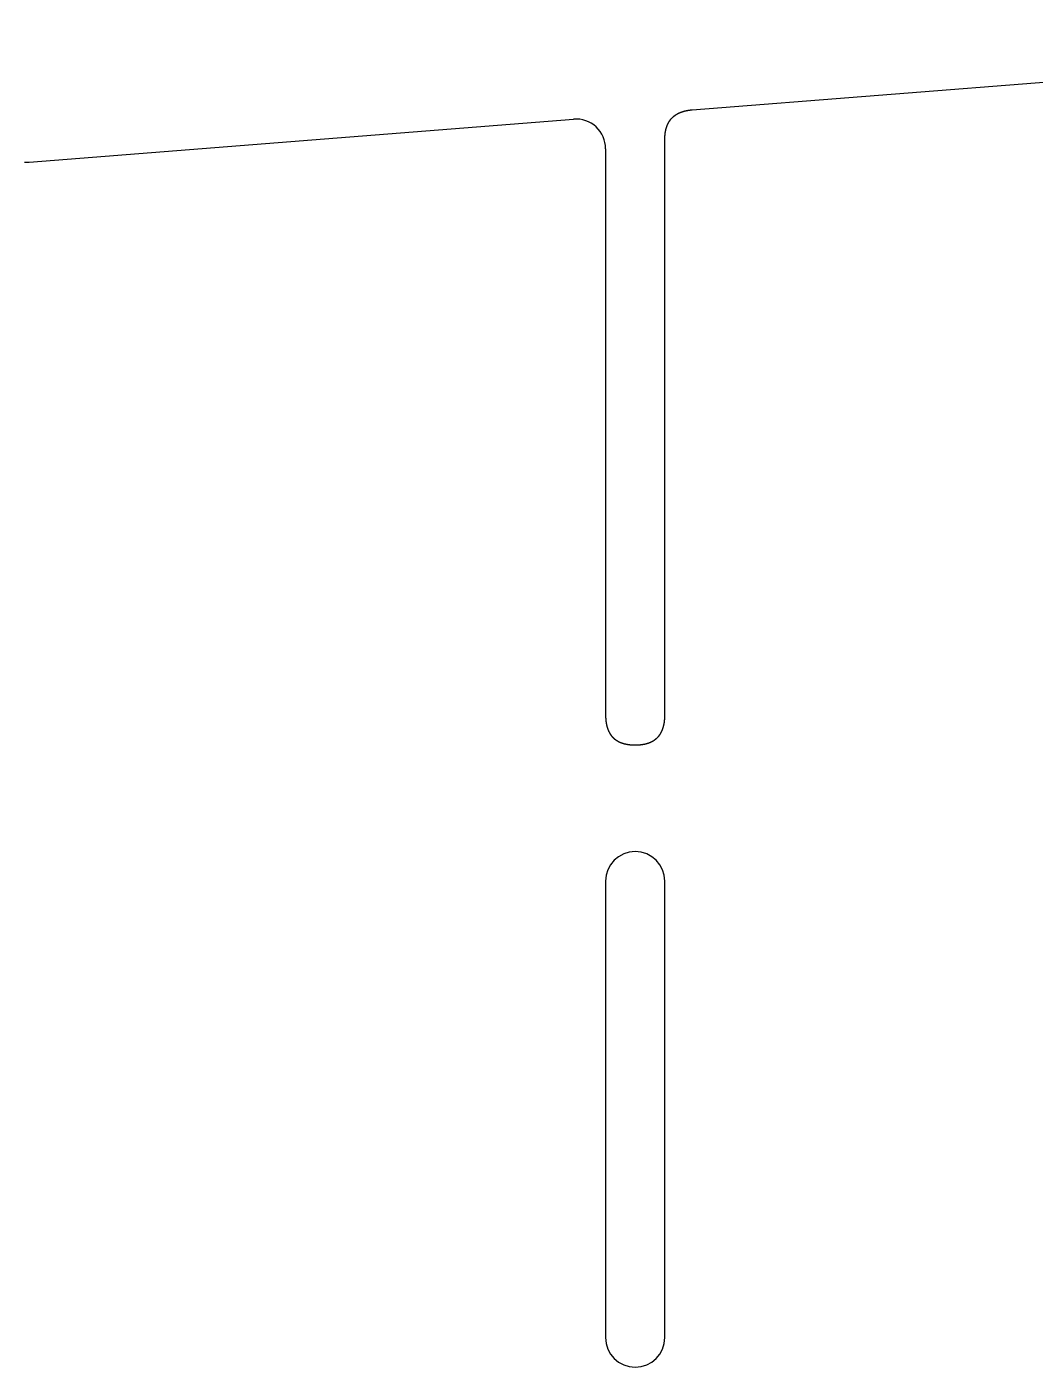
# Model space of a CAD drawing. Extents: x -174 to 104, y -42 to 61.
# Drawn here: x -35 to -0.96, y 1.22 to 46.45 of the extents above; entities that cross this region are included whole.
import ezdxf

# ---------------------------------------------------------------- set-up
doc = ezdxf.new("R2010")
doc.units = 0
doc.layers.add('BLACK', color=7, linetype='CONTINUOUS')

msp = doc.modelspace()

# ---------------------------------------------------------------- linework, layer by layer
at = {"layer": 'BLACK', "linetype": 'CONTINUOUS'}
for p, q in [((-12.539062, 43.650757), (23.068266, 46.453115)), ((-13.166971, 43.425999), (-13.161047, 43.430998)), ((-13.161047, 43.430998), (-13.15506, 43.435945)), ((-13.15506, 43.435945), (-13.149009, 43.44084)), ((-13.149009, 43.44084), (-13.142895, 43.445685)), ((-13.142895, 43.445685), (-13.136716, 43.450478)), ((-13.136716, 43.450478), (-13.130473, 43.45522)), ((-13.130473, 43.45522), (-13.124164, 43.459911)), ((-13.124164, 43.459911), (-13.117789, 43.464552)), ((-13.117789, 43.464552), (-13.111348, 43.469142)), ((-13.111348, 43.469142), (-13.104841, 43.473681)), ((-13.104841, 43.473681), (-13.098265, 43.478169)), ((-13.098265, 43.478169), (-13.091622, 43.482607)), ((-13.091622, 43.482607), (-13.084911, 43.486994)), ((-13.084911, 43.486994), (-13.07813, 43.491331)), ((-13.07813, 43.491331), (-13.07128, 43.495618)), ((-13.07128, 43.495618), (-13.06436, 43.499853)), ((-13.06436, 43.499853), (-13.057369, 43.504038)), ((-13.057369, 43.504038), (-13.050307, 43.508173)), ((-13.050307, 43.508173), (-13.043173, 43.512257)), ((-13.043173, 43.512257), (-13.035966, 43.51629)), ((-13.035966, 43.51629), (-13.028686, 43.520272)), ((-13.028686, 43.520272), (-13.021333, 43.524204)), ((-13.021333, 43.524204), (-13.013905, 43.528084)), ((-13.013905, 43.528084), (-13.006401, 43.531914)), ((-13.006401, 43.531914), (-12.998822, 43.535692)), ((-12.998822, 43.535692), (-12.991167, 43.539419)), ((-12.991167, 43.539419), (-12.983435, 43.543094)), ((-12.983435, 43.543094), (-12.975624, 43.546718)), ((-12.975624, 43.546718), (-12.967735, 43.550289)), ((-12.967735, 43.550289), (-12.959767, 43.553809)), ((-12.959767, 43.553809), (-12.951719, 43.557277)), ((-12.951719, 43.557277), (-12.943591, 43.560691)), ((-12.943591, 43.560691), (-12.935381, 43.564054)), ((-12.935381, 43.564054), (-12.927089, 43.567363)), ((-12.927089, 43.567363), (-12.918714, 43.570619)), ((-12.918714, 43.570619), (-12.910256, 43.573822)), ((-12.910256, 43.573822), (-12.901713, 43.576971)), ((-12.901713, 43.576971), (-12.893085, 43.580066)), ((-12.893085, 43.580066), (-12.884371, 43.583107)), ((-12.884371, 43.583107), (-12.87557, 43.586094)), ((-12.87557, 43.586094), (-12.866682, 43.589025)), ((-12.866682, 43.589025), (-12.857706, 43.591901)), ((-12.857706, 43.591901), (-12.848641, 43.594722)), ((-12.848641, 43.594722), (-12.839485, 43.597486)), ((-12.839485, 43.597486), (-12.830239, 43.600195)), ((-12.830239, 43.600195), (-12.820902, 43.602847)), ((-12.820902, 43.602847), (-12.811472, 43.605441)), ((-12.811472, 43.605441), (-12.801949, 43.607979)), ((-12.801949, 43.607979), (-12.792332, 43.610458)), ((-12.792332, 43.610458), (-12.78262, 43.612879)), ((-12.78262, 43.612879), (-12.772812, 43.615242)), ((-12.772812, 43.615242), (-12.762908, 43.617545)), ((-12.762908, 43.617545), (-12.752906, 43.619789)), ((-12.752906, 43.619789), (-12.742806, 43.621972)), ((-12.742806, 43.621972), (-12.732606, 43.624096)), ((-12.732606, 43.624096), (-12.722307, 43.626158)), ((-12.722307, 43.626158), (-12.711906, 43.628159)), ((-12.711906, 43.628159), (-12.701403, 43.630098)), ((-12.701403, 43.630098), (-12.690798, 43.631974)), ((-12.690798, 43.631974), (-12.680089, 43.633787)), ((-12.680089, 43.633787), (-12.669275, 43.635537)), ((-12.669275, 43.635537), (-12.658356, 43.637223)), ((-12.658356, 43.637223), (-12.64733, 43.638844)), ((-12.64733, 43.638844), (-12.636196, 43.6404)), ((-12.636196, 43.6404), (-12.624954, 43.64189)), ((-12.624954, 43.64189), (-12.613603, 43.643314)), ((-12.613603, 43.643314), (-12.602142, 43.644671)), ((-12.602142, 43.644671), (-12.590569, 43.64596)), ((-12.590569, 43.64596), (-12.578885, 43.647182)), ((-12.578885, 43.647182), (-12.567087, 43.648334)), ((-12.567087, 43.648334), (-12.555174, 43.649418)), ((-12.555174, 43.649418), (-12.543147, 43.650431)), ((-12.543147, 43.650431), (-12.539062, 43.650757)), ((-34.921549, 41.889217), (-16.539059, 43.33595)), ((-13.427469, 42.973774), (-13.426401, 42.97839)), ((-13.426401, 42.97839), (-13.425317, 42.982991)), ((-13.425317, 42.982991), (-13.424218, 42.987566)), ((-13.424218, 42.987566), (-13.423102, 42.992125)), ((-13.423102, 42.992125), (-13.421972, 42.996657)), ((-13.421972, 42.996657), (-13.420825, 43.001174)), ((-13.420825, 43.001174), (-13.419664, 43.005665)), ((-13.419664, 43.005665), (-13.418487, 43.01014)), ((-13.418487, 43.01014), (-13.417296, 43.01459)), ((-13.417296, 43.01459), (-13.416088, 43.019025)), ((-13.416088, 43.019025), (-13.414866, 43.023434)), ((-13.414866, 43.023434), (-13.413627, 43.027827)), ((-13.413627, 43.027827), (-13.412375, 43.032196)), ((-13.412375, 43.032196), (-13.411107, 43.036549)), ((-13.411107, 43.036549), (-13.409825, 43.040878)), ((-13.409825, 43.040878), (-13.408526, 43.045191)), ((-13.408526, 43.045191), (-13.407214, 43.04948)), ((-13.407214, 43.04948), (-13.405886, 43.053754)), ((-13.405886, 43.053754), (-13.404544, 43.058004)), ((-13.404544, 43.058004), (-13.403186, 43.062238)), ((-13.403186, 43.062238), (-13.401815, 43.066449)), ((-13.401815, 43.066449), (-13.400428, 43.070645)), ((-13.400428, 43.070645), (-13.399027, 43.074817)), ((-13.399027, 43.074817), (-13.39761, 43.078974)), ((-13.39761, 43.078974), (-13.39618, 43.083108)), ((-13.39618, 43.083108), (-13.394734, 43.087227)), ((-13.394734, 43.087227), (-13.393274, 43.091324)), ((-13.393274, 43.091324), (-13.391799, 43.095405)), ((-13.391799, 43.095405), (-13.390311, 43.099463)), ((-13.390311, 43.099463), (-13.388807, 43.103507)), ((-13.388807, 43.103507), (-13.387289, 43.107529)), ((-13.387289, 43.107529), (-13.385756, 43.111536)), ((-13.385756, 43.111536), (-13.38421, 43.11552)), ((-13.38421, 43.11552), (-13.382649, 43.11949)), ((-13.382649, 43.11949), (-13.381074, 43.123439)), ((-13.381074, 43.123439), (-13.379483, 43.127372)), ((-13.379483, 43.127372), (-13.37788, 43.131284)), ((-13.37788, 43.131284), (-13.376261, 43.135182)), ((-13.376261, 43.135182), (-13.374629, 43.139058)), ((-13.374629, 43.139058), (-13.372982, 43.14292)), ((-13.372982, 43.14292), (-13.371322, 43.14676)), ((-13.371322, 43.14676), (-13.369646, 43.150587)), ((-13.369646, 43.150587), (-13.367957, 43.154392)), ((-13.367957, 43.154392), (-13.366253, 43.158184)), ((-13.366253, 43.158184), (-13.364536, 43.161954)), ((-13.364536, 43.161954), (-13.362804, 43.165711)), ((-13.362804, 43.165711), (-13.361059, 43.169447)), ((-13.361059, 43.169447), (-13.359299, 43.173169)), ((-13.359299, 43.173169), (-13.357526, 43.176871)), ((-13.357526, 43.176871), (-13.355737, 43.180559)), ((-13.355737, 43.180559), (-13.353936, 43.184227)), ((-13.353936, 43.184227), (-13.35212, 43.187881)), ((-13.35212, 43.187881), (-13.350291, 43.191515)), ((-13.350291, 43.191515), (-13.348446, 43.195135)), ((-13.348446, 43.195135), (-13.346589, 43.198736)), ((-13.346589, 43.198736), (-13.344717, 43.202323)), ((-13.344717, 43.202323), (-13.342832, 43.205892)), ((-13.342832, 43.205892), (-13.340932, 43.209446)), ((-13.340932, 43.209446), (-13.339019, 43.212981)), ((-13.339019, 43.212981), (-13.337091, 43.216502)), ((-13.337091, 43.216502), (-13.33515, 43.220005)), ((-13.33515, 43.220005), (-13.333194, 43.223494)), ((-13.333194, 43.223494), (-13.331225, 43.226965)), ((-13.331225, 43.226965), (-13.329241, 43.230422)), ((-13.329241, 43.230422), (-13.327245, 43.233861)), ((-13.327245, 43.233861), (-13.325233, 43.237286)), ((-13.325233, 43.237286), (-13.323209, 43.240693)), ((-13.323209, 43.240693), (-13.321169, 43.244086)), ((-13.321169, 43.244086), (-13.319117, 43.247462)), ((-13.319117, 43.247462), (-13.31705, 43.250824)), ((-13.31705, 43.250824), (-13.31497, 43.254169)), ((-13.31497, 43.254169), (-13.312875, 43.2575)), ((-13.312875, 43.2575), (-13.310767, 43.260814)), ((-13.310767, 43.260814), (-13.308644, 43.264114)), ((-13.308644, 43.264114), (-13.306508, 43.267397)), ((-13.306508, 43.267397), (-13.304357, 43.270667)), ((-13.304357, 43.270667), (-13.302193, 43.27392)), ((-13.302193, 43.27392), (-13.300015, 43.277159)), ((-13.300015, 43.277159), (-13.297823, 43.280382)), ((-13.297823, 43.280382), (-13.295616, 43.283591)), ((-13.295616, 43.283591), (-13.293396, 43.286784)), ((-13.293396, 43.286784), (-13.291162, 43.289963)), ((-13.291162, 43.289963), (-13.288914, 43.293126)), ((-13.288914, 43.293126), (-13.286651, 43.296276)), ((-13.286651, 43.296276), (-13.284375, 43.29941)), ((-13.284375, 43.29941), (-13.282084, 43.30253)), ((-13.282084, 43.30253), (-13.27978, 43.305635)), ((-13.27978, 43.305635), (-13.277461, 43.308726)), ((-13.277461, 43.308726), (-13.275128, 43.311801)), ((-13.275128, 43.311801), (-13.272781, 43.314863)), ((-13.272781, 43.314863), (-13.27042, 43.31791)), ((-13.27042, 43.31791), (-13.268044, 43.320944)), ((-13.268044, 43.320944), (-13.265655, 43.323962)), ((-13.265655, 43.323962), (-13.263251, 43.326967)), ((-13.263251, 43.326967), (-13.260833, 43.329956)), ((-13.260833, 43.329956), (-13.258401, 43.332933)), ((-13.258401, 43.332933), (-13.255954, 43.335895)), ((-13.255954, 43.335895), (-13.253493, 43.338843)), ((-13.253493, 43.338843), (-13.251018, 43.341776)), ((-13.251018, 43.341776), (-13.248528, 43.344697)), ((-13.248528, 43.344697), (-13.246024, 43.347602)), ((-13.246024, 43.347602), (-13.243505, 43.350495)), ((-13.243505, 43.350495), (-13.240972, 43.353373)), ((-13.240972, 43.353373), (-13.238424, 43.356238)), ((-13.238424, 43.356238), (-13.235862, 43.359088)), ((-13.235862, 43.359088), (-13.233285, 43.361926)), ((-13.233285, 43.361926), (-13.230694, 43.364749)), ((-13.230694, 43.364749), (-13.228088, 43.367559)), ((-13.228088, 43.367559), (-13.222832, 43.373138)), ((-13.222832, 43.373138), (-13.217517, 43.378663)), ((-13.217517, 43.378663), (-13.212142, 43.384134)), ((-13.212142, 43.384134), (-13.206708, 43.389552)), ((-13.206708, 43.389552), (-13.201214, 43.394916)), ((-13.201214, 43.394916), (-13.19566, 43.400228)), ((-13.19566, 43.400228), (-13.190045, 43.405487)), ((-13.190045, 43.405487), (-13.184369, 43.410693)), ((-13.184369, 43.410693), (-13.178631, 43.415847)), ((-13.178631, 43.415847), (-13.172832, 43.420949)), ((-13.172832, 43.420949), (-13.166971, 43.425999)), ((-13.460603, 42.65384), (-13.460593, 42.659921)), ((-13.460603, 23.217275), (-13.460603, 42.65384)), ((-13.460593, 42.659921), (-13.460563, 42.665983)), ((-13.460563, 42.665983), (-13.460513, 42.672009)), ((-13.460513, 42.672009), (-13.460443, 42.678016)), ((-13.460443, 42.678016), (-13.460354, 42.683987)), ((-13.460354, 42.683987), (-13.460245, 42.68994)), ((-13.460245, 42.68994), (-13.460117, 42.695856)), ((-13.460117, 42.695856), (-13.459969, 42.701755)), ((-13.459969, 42.701755), (-13.459802, 42.707617)), ((-13.459802, 42.707617), (-13.459615, 42.713462)), ((-13.459615, 42.713462), (-13.459409, 42.719271)), ((-13.459409, 42.719271), (-13.459185, 42.725063)), ((-13.459185, 42.725063), (-13.458941, 42.730819)), ((-13.458941, 42.730819), (-13.458678, 42.736557)), ((-13.458678, 42.736557), (-13.458397, 42.742261)), ((-13.458397, 42.742261), (-13.458096, 42.747947)), ((-13.458096, 42.747947), (-13.457777, 42.753599)), ((-13.457777, 42.753599), (-13.45744, 42.759233)), ((-13.45744, 42.759233), (-13.457084, 42.764833)), ((-13.457084, 42.764833), (-13.456709, 42.770416)), ((-13.456709, 42.770416), (-13.456317, 42.775965)), ((-13.456317, 42.775965), (-13.455905, 42.781497)), ((-13.455905, 42.781497), (-13.455476, 42.786995)), ((-13.455476, 42.786995), (-13.455029, 42.792476)), ((-13.455029, 42.792476), (-13.454564, 42.797924)), ((-13.454564, 42.797924), (-13.45408, 42.803355)), ((-13.45408, 42.803355), (-13.453579, 42.808754)), ((-13.453579, 42.808754), (-13.45306, 42.814135)), ((-13.45306, 42.814135), (-13.452523, 42.819484)), ((-13.452523, 42.819484), (-13.451968, 42.824816)), ((-13.451968, 42.824816), (-13.451397, 42.830116)), ((-13.451397, 42.830116), (-13.450807, 42.835399)), ((-13.450807, 42.835399), (-13.4502, 42.840651)), ((-13.4502, 42.840651), (-13.449576, 42.845885)), ((-13.449576, 42.845885), (-13.448934, 42.851089)), ((-13.448934, 42.851089), (-13.448275, 42.856276)), ((-13.448275, 42.856276), (-13.4476, 42.861431)), ((-13.4476, 42.861431), (-13.446906, 42.866571)), ((-13.446906, 42.866571), (-13.446197, 42.871679)), ((-13.446197, 42.871679), (-13.445469, 42.876771)), ((-13.445469, 42.876771), (-13.444726, 42.881833)), ((-13.444726, 42.881833), (-13.443965, 42.886878)), ((-13.443965, 42.886878), (-13.443188, 42.891894)), ((-13.443188, 42.891894), (-13.442393, 42.896893)), ((-13.442393, 42.896893), (-13.441583, 42.901863)), ((-13.441583, 42.901863), (-13.440755, 42.906816)), ((-13.440755, 42.906816), (-13.439912, 42.91174)), ((-13.439912, 42.91174), (-13.439051, 42.916648)), ((-13.439051, 42.916648), (-13.438175, 42.921527)), ((-13.438175, 42.921527), (-13.437282, 42.926389)), ((-13.437282, 42.926389), (-13.436373, 42.931223)), ((-13.436373, 42.931223), (-13.435447, 42.936042)), ((-13.435447, 42.936042), (-13.434506, 42.940831)), ((-13.434506, 42.940831), (-13.433548, 42.945605)), ((-13.433548, 42.945605), (-13.432575, 42.950351)), ((-13.432575, 42.950351), (-13.431585, 42.955081)), ((-13.431585, 42.955081), (-13.43058, 42.959784)), ((-13.43058, 42.959784), (-13.429559, 42.964471)), ((-13.429559, 42.964471), (-13.428522, 42.96913)), ((-13.428522, 42.96913), (-13.427469, 42.973774)), ((-15.460603, 42.339036), (-15.460603, 23.217275)), ((-15.460603, 23.217275), (-15.460593, 23.21096)), ((-15.460593, 23.21096), (-15.460563, 23.204666)), ((-15.460563, 23.204666), (-15.460513, 23.198411)), ((-15.460513, 23.198411), (-15.460444, 23.192176)), ((-15.460444, 23.192176), (-15.460354, 23.185981)), ((-15.460354, 23.185981), (-15.460245, 23.179805)), ((-15.460245, 23.179805), (-15.460117, 23.173668)), ((-15.460117, 23.173668), (-15.459969, 23.167551)), ((-15.459969, 23.167551), (-15.459802, 23.161473)), ((-15.459802, 23.161473), (-15.459616, 23.155414)), ((-15.459616, 23.155414), (-15.45941, 23.149393)), ((-15.45941, 23.149393), (-15.459185, 23.143392)), ((-15.459185, 23.143392), (-15.458942, 23.137428)), ((-15.458942, 23.137428), (-15.45868, 23.131484)), ((-15.45868, 23.131484), (-15.458399, 23.125578)), ((-15.458399, 23.125578), (-15.458099, 23.11969)), ((-15.458099, 23.11969), (-15.45778, 23.11384)), ((-15.45778, 23.11384), (-15.457443, 23.108008)), ((-15.457443, 23.108008), (-15.457088, 23.102214)), ((-15.457088, 23.102214), (-15.456714, 23.096438)), ((-15.456714, 23.096438), (-15.456322, 23.090699)), ((-15.456322, 23.090699), (-15.455912, 23.084979)), ((-15.455912, 23.084979), (-15.455484, 23.079294)), ((-15.455484, 23.079294), (-15.455037, 23.073629)), ((-15.455037, 23.073629), (-15.454573, 23.067999)), ((-13.467348, 23.059762), (-13.466388, 23.070945)), ((-13.466388, 23.070945), (-13.465499, 23.082235)), ((-13.465499, 23.082235), (-13.464681, 23.093633)), ((-13.464681, 23.093633), (-13.463936, 23.105141)), ((-13.463936, 23.105141), (-13.463264, 23.116759)), ((-13.463264, 23.116759), (-13.462666, 23.128489)), ((-13.462666, 23.128489), (-13.462143, 23.140331)), ((-13.462143, 23.140331), (-13.461695, 23.152286)), ((-13.461695, 23.152286), (-13.461322, 23.164356)), ((-13.461322, 23.164356), (-13.461026, 23.176541)), ((-13.461026, 23.176541), (-13.460808, 23.188842)), ((-13.460808, 23.188842), (-13.460668, 23.20126)), ((-13.460668, 23.20126), (-13.460606, 23.213797)), ((-13.460606, 23.213797), (-13.460603, 23.217275)), ((-15.454573, 23.067999), (-15.45409, 23.062387)), ((-15.45409, 23.062387), (-15.453591, 23.056811)), ((-15.453591, 23.056811), (-15.453073, 23.051254)), ((-15.453073, 23.051254), (-15.452538, 23.045731)), ((-15.452538, 23.045731), (-15.451985, 23.040227)), ((-15.451985, 23.040227), (-15.451415, 23.034757)), ((-15.451415, 23.034757), (-15.450827, 23.029305)), ((-15.450827, 23.029305), (-15.450223, 23.023888)), ((-15.450223, 23.023888), (-15.4496, 23.018489)), ((-15.4496, 23.018489), (-15.448961, 23.013124)), ((-15.448961, 23.013124), (-15.448304, 23.007776)), ((-15.448304, 23.007776), (-15.447632, 23.002462)), ((-15.447632, 23.002462), (-15.446941, 22.997167)), ((-15.446941, 22.997167), (-15.446234, 22.991904)), ((-15.446234, 22.991904), (-15.44551, 22.986659)), ((-15.44551, 22.986659), (-15.44477, 22.981447)), ((-15.44477, 22.981447), (-15.444012, 22.976253)), ((-15.444012, 22.976253), (-15.443239, 22.971091)), ((-15.443239, 22.971091), (-15.442448, 22.965947)), ((-15.442448, 22.965947), (-15.441641, 22.960834)), ((-15.441641, 22.960834), (-15.440818, 22.95574)), ((-15.440818, 22.95574), (-15.439979, 22.950677)), ((-15.439979, 22.950677), (-15.439123, 22.945631)), ((-15.439123, 22.945631), (-15.438251, 22.940617)), ((-15.438251, 22.940617), (-15.437363, 22.93562)), ((-15.437363, 22.93562), (-15.436459, 22.930655)), ((-15.436459, 22.930655), (-15.435539, 22.925706)), ((-15.435539, 22.925706), (-15.434604, 22.920788)), ((-15.434604, 22.920788), (-15.433651, 22.915888)), ((-15.433651, 22.915888), (-15.432685, 22.911017)), ((-15.432685, 22.911017), (-15.431701, 22.906164)), ((-15.431701, 22.906164), (-15.430703, 22.901341)), ((-15.430703, 22.901341), (-15.429687, 22.896534)), ((-15.429687, 22.896534), (-15.428658, 22.891758)), ((-15.428658, 22.891758), (-15.427612, 22.886998)), ((-15.427612, 22.886998), (-15.426552, 22.882267)), ((-15.426552, 22.882267), (-15.425475, 22.877554)), ((-15.425475, 22.877554), (-15.424384, 22.872869)), ((-15.424384, 22.872869), (-15.423277, 22.868201)), ((-15.423277, 22.868201), (-15.422155, 22.863562)), ((-15.422155, 22.863562), (-15.421018, 22.858939)), ((-15.421018, 22.858939), (-15.419866, 22.854345)), ((-15.419866, 22.854345), (-15.418698, 22.849767)), ((-15.418698, 22.849767), (-15.417517, 22.845217)), ((-15.417517, 22.845217), (-15.416319, 22.840683)), ((-15.416319, 22.840683), (-15.415108, 22.836177)), ((-15.415108, 22.836177), (-15.41388, 22.831688)), ((-15.41388, 22.831688), (-15.412639, 22.827226)), ((-15.412639, 22.827226), (-15.411382, 22.82278)), ((-15.411382, 22.82278), (-15.410112, 22.818361)), ((-15.410112, 22.818361), (-15.408825, 22.813958)), ((-15.408825, 22.813958), (-15.407526, 22.809582)), ((-15.407526, 22.809582), (-15.40621, 22.805223)), ((-15.40621, 22.805223), (-15.404882, 22.800889)), ((-15.404882, 22.800889), (-15.403537, 22.796572)), ((-15.403537, 22.796572), (-15.40218, 22.79228)), ((-15.40218, 22.79228), (-15.400806, 22.788005)), ((-15.400806, 22.788005), (-15.39942, 22.783755)), ((-15.39942, 22.783755), (-15.398018, 22.779521)), ((-15.398018, 22.779521), (-15.396604, 22.775313)), ((-15.396604, 22.775313), (-15.395173, 22.77112)), ((-15.395173, 22.77112), (-15.39373, 22.766953)), ((-15.39373, 22.766953), (-15.392272, 22.762801)), ((-15.392272, 22.762801), (-15.3908, 22.758674)), ((-15.3908, 22.758674), (-15.389313, 22.754563)), ((-15.389313, 22.754563), (-15.387814, 22.750476)), ((-15.387814, 22.750476), (-15.386299, 22.746405)), ((-15.386299, 22.746405), (-15.384772, 22.742358)), ((-15.384772, 22.742358), (-15.383229, 22.738326)), ((-15.383229, 22.738326), (-15.381674, 22.734319)), ((-15.381674, 22.734319), (-15.380104, 22.730326)), ((-15.380104, 22.730326), (-15.378521, 22.726358)), ((-15.378521, 22.726358), (-15.376923, 22.722405)), ((-15.376923, 22.722405), (-15.375312, 22.718475)), ((-15.375312, 22.718475), (-15.373687, 22.71456)), ((-15.373687, 22.71456), (-15.372049, 22.710669)), ((-15.372049, 22.710669), (-15.370396, 22.706793)), ((-15.370396, 22.706793), (-15.368731, 22.702939)), ((-15.368731, 22.702939), (-15.367051, 22.699101)), ((-15.367051, 22.699101), (-15.365358, 22.695285)), ((-15.365358, 22.695285), (-15.363651, 22.691484)), ((-15.363651, 22.691484), (-15.361931, 22.687705)), ((-15.361931, 22.687705), (-15.360196, 22.683942)), ((-15.360196, 22.683942), (-15.35845, 22.6802)), ((-15.35845, 22.6802), (-15.356688, 22.676473)), ((-15.356688, 22.676473), (-15.354914, 22.672768)), ((-15.354914, 22.672768), (-15.353126, 22.669078)), ((-15.353126, 22.669078), (-15.351325, 22.665409)), ((-15.351325, 22.665409), (-15.34951, 22.661755)), ((-15.34951, 22.661755), (-15.347682, 22.658123)), ((-15.347682, 22.658123), (-15.34584, 22.654505)), ((-15.34584, 22.654505), (-15.343986, 22.650907)), ((-15.343986, 22.650907), (-15.342117, 22.647325)), ((-15.342117, 22.647325), (-15.340236, 22.643763)), ((-15.340236, 22.643763), (-15.33834, 22.640216)), ((-15.33834, 22.640216), (-15.336432, 22.636689)), ((-15.336432, 22.636689), (-15.33451, 22.633177)), ((-15.33451, 22.633177), (-15.332576, 22.629684)), ((-15.332576, 22.629684), (-15.330627, 22.626207)), ((-15.330627, 22.626207), (-15.328666, 22.622749)), ((-15.328666, 22.622749), (-15.32669, 22.619306)), ((-15.32669, 22.619306), (-15.324702, 22.615882)), ((-13.598981, 22.611669), (-13.594991, 22.618485)), ((-13.594991, 22.618485), (-13.591053, 22.625368)), ((-13.591053, 22.625368), (-13.587169, 22.63232)), ((-13.587169, 22.63232), (-13.583338, 22.63934)), ((-13.583338, 22.63934), (-13.57956, 22.646429)), ((-13.57956, 22.646429), (-13.575836, 22.653589)), ((-13.575836, 22.653589), (-13.572165, 22.660819)), ((-13.572165, 22.660819), (-13.568548, 22.66812)), ((-13.568548, 22.66812), (-13.564985, 22.675493)), ((-13.564985, 22.675493), (-13.561476, 22.682939)), ((-13.561476, 22.682939), (-13.55802, 22.690458)), ((-13.55802, 22.690458), (-13.554619, 22.69805)), ((-13.554619, 22.69805), (-13.551272, 22.705717)), ((-13.551272, 22.705717), (-13.54798, 22.71346)), ((-13.54798, 22.71346), (-13.544743, 22.721278)), ((-13.544743, 22.721278), (-13.54156, 22.729173)), ((-13.54156, 22.729173), (-13.538433, 22.737145)), ((-13.538433, 22.737145), (-13.535361, 22.745195)), ((-13.535361, 22.745195), (-13.532345, 22.753323)), ((-13.532345, 22.753323), (-13.529385, 22.761532)), ((-13.529385, 22.761532), (-13.526481, 22.76982)), ((-13.526481, 22.76982), (-13.523633, 22.77819)), ((-13.523633, 22.77819), (-13.520842, 22.786641)), ((-13.520842, 22.786641), (-13.518108, 22.795175)), ((-13.518108, 22.795175), (-13.515432, 22.803792)), ((-13.515432, 22.803792), (-13.512814, 22.812493)), ((-13.512814, 22.812493), (-13.510253, 22.821279)), ((-13.510253, 22.821279), (-13.507751, 22.830151)), ((-13.507751, 22.830151), (-13.505308, 22.839109)), ((-13.505308, 22.839109), (-13.502924, 22.848154)), ((-13.502924, 22.848154), (-13.5006, 22.857287)), ((-13.5006, 22.857287), (-13.498336, 22.86651)), ((-13.498336, 22.86651), (-13.496132, 22.875822)), ((-13.496132, 22.875822), (-13.493989, 22.885224)), ((-13.493989, 22.885224), (-13.491907, 22.894718)), ((-13.491907, 22.894718), (-13.489888, 22.904305)), ((-13.489888, 22.904305), (-13.48793, 22.913984)), ((-13.48793, 22.913984), (-13.486035, 22.923757)), ((-13.486035, 22.923757), (-13.484204, 22.933625)), ((-13.484204, 22.933625), (-13.482436, 22.943589)), ((-13.482436, 22.943589), (-13.480732, 22.953649)), ((-13.480732, 22.953649), (-13.479093, 22.963807)), ((-13.479093, 22.963807), (-13.47752, 22.974064)), ((-13.47752, 22.974064), (-13.476012, 22.984419)), ((-13.476012, 22.984419), (-13.47457, 22.994875)), ((-13.47457, 22.994875), (-13.473196, 23.005431)), ((-13.473196, 23.005431), (-13.471889, 23.01609)), ((-13.471889, 23.01609), (-13.47065, 23.026851)), ((-13.47065, 23.026851), (-13.46948, 23.037717)), ((-13.46948, 23.037717), (-13.468379, 23.048687)), ((-13.468379, 23.048687), (-13.467348, 23.059762)), ((-15.324702, 22.615882), (-15.3227, 22.612473)), ((-15.3227, 22.612473), (-15.320686, 22.609083)), ((-15.320686, 22.609083), (-15.318657, 22.605707)), ((-15.318657, 22.605707), (-15.316617, 22.602351)), ((-15.316617, 22.602351), (-15.314561, 22.599009)), ((-15.314561, 22.599009), (-15.312494, 22.595685)), ((-15.312494, 22.595685), (-15.310412, 22.592377)), ((-15.310412, 22.592377), (-15.308318, 22.589086)), ((-15.308318, 22.589086), (-15.30621, 22.58581)), ((-15.30621, 22.58581), (-15.304089, 22.582552)), ((-15.304089, 22.582552), (-15.301954, 22.579309)), ((-15.301954, 22.579309), (-15.299807, 22.576084)), ((-15.299807, 22.576084), (-15.297646, 22.572873)), ((-15.297646, 22.572873), (-15.295472, 22.56968)), ((-15.295472, 22.56968), (-15.293284, 22.566501)), ((-15.293284, 22.566501), (-15.291083, 22.56334)), ((-15.291083, 22.56334), (-15.288869, 22.560193)), ((-15.288869, 22.560193), (-15.286641, 22.557063)), ((-15.286641, 22.557063), (-15.2844, 22.553947)), ((-15.2844, 22.553947), (-15.282146, 22.550849)), ((-15.282146, 22.550849), (-15.279878, 22.547765)), ((-15.279878, 22.547765), (-15.277597, 22.544698)), ((-15.277597, 22.544698), (-15.275303, 22.541645)), ((-15.275303, 22.541645), (-15.272995, 22.538608)), ((-15.272995, 22.538608), (-15.270673, 22.535586)), ((-15.270673, 22.535586), (-15.268339, 22.532581)), ((-15.268339, 22.532581), (-15.26599, 22.529589)), ((-15.26599, 22.529589), (-15.263629, 22.526614)), ((-15.263629, 22.526614), (-15.261253, 22.523653)), ((-15.261253, 22.523653), (-15.258865, 22.520708)), ((-15.258865, 22.520708), (-15.256462, 22.517777)), ((-15.256462, 22.517777), (-15.254047, 22.514862)), ((-15.254047, 22.514862), (-15.251617, 22.511961)), ((-15.251617, 22.511961), (-15.249174, 22.509076)), ((-15.249174, 22.509076), (-15.246717, 22.506205)), ((-15.246717, 22.506205), (-15.244247, 22.503349)), ((-15.244247, 22.503349), (-15.241763, 22.500508)), ((-15.241763, 22.500508), (-15.239265, 22.497682)), ((-15.239265, 22.497682), (-15.236753, 22.49487)), ((-15.236753, 22.49487), (-15.234228, 22.492073)), ((-15.234228, 22.492073), (-15.231689, 22.48929)), ((-15.231689, 22.48929), (-15.229136, 22.486522)), ((-15.229136, 22.486522), (-15.226569, 22.483768)), ((-15.226569, 22.483768), (-15.223989, 22.481029)), ((-15.223989, 22.481029), (-15.221394, 22.478304)), ((-15.221394, 22.478304), (-15.218785, 22.475594)), ((-15.218785, 22.475594), (-15.216163, 22.472897)), ((-15.216163, 22.472897), (-15.213526, 22.470215)), ((-15.213526, 22.470215), (-15.210875, 22.467548)), ((-15.210875, 22.467548), (-15.205532, 22.462255)), ((-15.205532, 22.462255), (-15.200131, 22.457018)), ((-15.200131, 22.457018), (-15.194674, 22.451838)), ((-15.194674, 22.451838), (-15.189159, 22.446713)), ((-15.189159, 22.446713), (-15.183587, 22.441645)), ((-15.183587, 22.441645), (-15.177956, 22.436631)), ((-15.177956, 22.436631), (-15.172267, 22.431673)), ((-15.172267, 22.431673), (-15.16652, 22.426769)), ((-15.16652, 22.426769), (-15.160713, 22.421921)), ((-15.160713, 22.421921), (-15.154846, 22.417126)), ((-15.154846, 22.417126), (-15.14892, 22.412387)), ((-15.14892, 22.412387), (-15.142933, 22.407701)), ((-15.142933, 22.407701), (-15.136885, 22.403069)), ((-15.136885, 22.403069), (-15.130777, 22.398491)), ((-15.130777, 22.398491), (-15.124606, 22.393967)), ((-15.124606, 22.393967), (-15.118373, 22.389496)), ((-15.118373, 22.389496), (-15.112077, 22.385079)), ((-15.112077, 22.385079), (-15.105718, 22.380716)), ((-15.105718, 22.380716), (-15.099296, 22.376406)), ((-15.099296, 22.376406), (-15.092809, 22.372149)), ((-15.092809, 22.372149), (-15.086258, 22.367945)), ((-15.086258, 22.367945), (-15.079641, 22.363795)), ((-15.079641, 22.363795), (-15.072958, 22.359697)), ((-15.072958, 22.359697), (-15.066209, 22.355653)), ((-15.066209, 22.355653), (-15.059393, 22.351663)), ((-15.059393, 22.351663), (-15.05251, 22.347725)), ((-15.05251, 22.347725), (-15.045558, 22.343841)), ((-15.045558, 22.343841), (-15.038538, 22.34001)), ((-15.038538, 22.34001), (-15.031449, 22.336232)), ((-15.031449, 22.336232), (-15.024289, 22.332508)), ((-15.024289, 22.332508), (-15.017059, 22.328837)), ((-15.017059, 22.328837), (-15.009758, 22.32522)), ((-15.009758, 22.32522), (-15.002385, 22.321657)), ((-15.002385, 22.321657), (-14.994939, 22.318148)), ((-14.994939, 22.318148), (-14.98742, 22.314692)), ((-14.98742, 22.314692), (-14.979828, 22.311291)), ((-14.979828, 22.311291), (-14.972161, 22.307944)), ((-14.972161, 22.307944), (-14.964418, 22.304652)), ((-14.964418, 22.304652), (-14.9566, 22.301415)), ((-14.9566, 22.301415), (-14.948705, 22.298232)), ((-14.948705, 22.298232), (-14.940733, 22.295105)), ((-14.940733, 22.295105), (-14.932683, 22.292033)), ((-14.932683, 22.292033), (-14.924554, 22.289017)), ((-14.924554, 22.289017), (-14.916346, 22.286057)), ((-14.916346, 22.286057), (-14.908058, 22.283153)), ((-14.908058, 22.283153), (-14.899688, 22.280305)), ((-14.899688, 22.280305), (-14.891237, 22.277514)), ((-14.891237, 22.277514), (-14.882703, 22.27478)), ((-14.882703, 22.27478), (-14.874086, 22.272104)), ((-14.874086, 22.272104), (-14.865385, 22.269486)), ((-14.865385, 22.269486), (-14.856599, 22.266925)), ((-14.856599, 22.266925), (-14.847727, 22.264423)), ((-14.847727, 22.264423), (-14.838769, 22.26198)), ((-14.838769, 22.26198), (-14.829724, 22.259596)), ((-14.829724, 22.259596), (-14.820591, 22.257272)), ((-14.820591, 22.257272), (-14.811368, 22.255008)), ((-14.811368, 22.255008), (-14.802056, 22.252804)), ((-14.802056, 22.252804), (-14.792654, 22.250661)), ((-14.792654, 22.250661), (-14.78316, 22.248579)), ((-14.78316, 22.248579), (-14.773573, 22.24656)), ((-14.773573, 22.24656), (-14.763894, 22.244602)), ((-14.763894, 22.244602), (-14.754121, 22.242707)), ((-14.754121, 22.242707), (-14.744253, 22.240876)), ((-14.744253, 22.240876), (-14.734289, 22.239108)), ((-14.734289, 22.239108), (-14.724229, 22.237404)), ((-14.724229, 22.237404), (-14.714071, 22.235765)), ((-14.714071, 22.235765), (-14.703814, 22.234192)), ((-14.703814, 22.234192), (-14.693459, 22.232684)), ((-14.693459, 22.232684), (-14.683003, 22.231242)), ((-14.683003, 22.231242), (-14.672447, 22.229868)), ((-14.672447, 22.229868), (-14.661788, 22.228561)), ((-14.661788, 22.228561), (-14.651027, 22.227322)), ((-14.651027, 22.227322), (-14.640161, 22.226152)), ((-14.640161, 22.226152), (-14.629191, 22.225051)), ((-14.629191, 22.225051), (-14.618116, 22.22402)), ((-14.618116, 22.22402), (-14.606933, 22.22306)), ((-14.606933, 22.22306), (-14.595643, 22.222171)), ((-14.595643, 22.222171), (-14.584245, 22.221353)), ((-14.584245, 22.221353), (-14.572737, 22.220608)), ((-14.572737, 22.220608), (-14.561119, 22.219936)), ((-14.561119, 22.219936), (-14.549389, 22.219338)), ((-14.549389, 22.219338), (-14.537547, 22.218815)), ((-14.537547, 22.218815), (-14.525592, 22.218367)), ((-14.525592, 22.218367), (-14.513522, 22.217994)), ((-14.513522, 22.217994), (-14.501337, 22.217698)), ((-14.501337, 22.217698), (-14.489036, 22.21748)), ((-14.489036, 22.21748), (-14.476618, 22.21734)), ((-14.476618, 22.21734), (-14.464081, 22.217278)), ((-14.464081, 22.217278), (-14.460603, 22.217275)), ((-14.460603, 22.217275), (-14.454288, 22.217285)), ((-14.454288, 22.217285), (-14.447994, 22.217315)), ((-14.447994, 22.217315), (-14.441739, 22.217365)), ((-14.441739, 22.217365), (-14.435504, 22.217434)), ((-14.435504, 22.217434), (-14.429309, 22.217524)), ((-14.429309, 22.217524), (-14.423133, 22.217633)), ((-14.423133, 22.217633), (-14.416996, 22.217761)), ((-14.416996, 22.217761), (-14.410879, 22.217909)), ((-14.410879, 22.217909), (-14.404801, 22.218076)), ((-14.404801, 22.218076), (-14.398742, 22.218262)), ((-14.398742, 22.218262), (-14.392721, 22.218468)), ((-14.392721, 22.218468), (-14.38672, 22.218693)), ((-14.38672, 22.218693), (-14.380756, 22.218936)), ((-14.380756, 22.218936), (-14.374812, 22.219198)), ((-14.374812, 22.219198), (-14.368906, 22.219479)), ((-14.368906, 22.219479), (-14.363018, 22.219779)), ((-14.363018, 22.219779), (-14.357168, 22.220098)), ((-14.357168, 22.220098), (-14.351336, 22.220435)), ((-14.351336, 22.220435), (-14.345542, 22.22079)), ((-14.345542, 22.22079), (-14.339766, 22.221164)), ((-14.339766, 22.221164), (-14.334027, 22.221556)), ((-14.334027, 22.221556), (-14.328307, 22.221966)), ((-14.328307, 22.221966), (-14.322622, 22.222394)), ((-14.322622, 22.222394), (-14.316957, 22.222841)), ((-14.316957, 22.222841), (-14.311327, 22.223305)), ((-14.311327, 22.223305), (-14.305715, 22.223788)), ((-14.305715, 22.223788), (-14.300139, 22.224287)), ((-14.300139, 22.224287), (-14.294582, 22.224805)), ((-14.294582, 22.224805), (-14.289059, 22.22534)), ((-14.289059, 22.22534), (-14.283555, 22.225893)), ((-14.283555, 22.225893), (-14.278085, 22.226463)), ((-14.278085, 22.226463), (-14.272633, 22.227051)), ((-14.272633, 22.227051), (-14.267216, 22.227655)), ((-14.267216, 22.227655), (-14.261817, 22.228278)), ((-14.261817, 22.228278), (-14.256452, 22.228917)), ((-14.256452, 22.228917), (-14.251104, 22.229574)), ((-14.251104, 22.229574), (-14.24579, 22.230246)), ((-14.24579, 22.230246), (-14.240495, 22.230937)), ((-14.240495, 22.230937), (-14.235232, 22.231644)), ((-14.235232, 22.231644), (-14.229987, 22.232368)), ((-14.229987, 22.232368), (-14.224775, 22.233108)), ((-14.224775, 22.233108), (-14.219581, 22.233866)), ((-14.219581, 22.233866), (-14.214419, 22.234639)), ((-14.214419, 22.234639), (-14.209275, 22.23543)), ((-14.209275, 22.23543), (-14.204162, 22.236237)), ((-14.204162, 22.236237), (-14.199068, 22.23706)), ((-14.199068, 22.23706), (-14.194005, 22.237899)), ((-14.194005, 22.237899), (-14.188959, 22.238755)), ((-14.188959, 22.238755), (-14.183945, 22.239627)), ((-14.183945, 22.239627), (-14.178948, 22.240515)), ((-14.178948, 22.240515), (-14.173983, 22.241419)), ((-14.173983, 22.241419), (-14.169034, 22.242339)), ((-14.169034, 22.242339), (-14.164116, 22.243274)), ((-14.164116, 22.243274), (-14.159216, 22.244227)), ((-14.159216, 22.244227), (-14.154345, 22.245193)), ((-14.154345, 22.245193), (-14.149492, 22.246177)), ((-14.149492, 22.246177), (-14.144669, 22.247175)), ((-14.144669, 22.247175), (-14.139862, 22.248191)), ((-14.139862, 22.248191), (-14.135086, 22.24922)), ((-14.135086, 22.24922), (-14.130326, 22.250266)), ((-14.130326, 22.250266), (-14.125595, 22.251326)), ((-14.125595, 22.251326), (-14.120882, 22.252403)), ((-14.120882, 22.252403), (-14.116197, 22.253494)), ((-14.116197, 22.253494), (-14.111529, 22.254601)), ((-14.111529, 22.254601), (-14.10689, 22.255723)), ((-14.10689, 22.255723), (-14.102267, 22.25686)), ((-14.102267, 22.25686), (-14.097673, 22.258012)), ((-14.097673, 22.258012), (-14.093095, 22.25918)), ((-14.093095, 22.25918), (-14.088545, 22.260361)), ((-14.088545, 22.260361), (-14.084011, 22.261559)), ((-14.084011, 22.261559), (-14.079505, 22.26277)), ((-14.079505, 22.26277), (-14.075016, 22.263998)), ((-14.075016, 22.263998), (-14.070554, 22.265239)), ((-14.070554, 22.265239), (-14.066108, 22.266496)), ((-14.066108, 22.266496), (-14.061689, 22.267766)), ((-14.061689, 22.267766), (-14.057286, 22.269053)), ((-14.057286, 22.269053), (-14.05291, 22.270352)), ((-14.05291, 22.270352), (-14.048551, 22.271668)), ((-14.048551, 22.271668), (-14.044217, 22.272996)), ((-14.044217, 22.272996), (-14.0399, 22.274341)), ((-14.0399, 22.274341), (-14.035608, 22.275698)), ((-14.035608, 22.275698), (-14.031333, 22.277072)), ((-14.031333, 22.277072), (-14.027083, 22.278458)), ((-14.027083, 22.278458), (-14.022849, 22.27986)), ((-14.022849, 22.27986), (-14.018641, 22.281274)), ((-14.018641, 22.281274), (-14.014448, 22.282705)), ((-14.014448, 22.282705), (-14.010281, 22.284148)), ((-14.010281, 22.284148), (-14.006129, 22.285606)), ((-14.006129, 22.285606), (-14.002002, 22.287078)), ((-14.002002, 22.287078), (-13.997891, 22.288565)), ((-13.997891, 22.288565), (-13.993804, 22.290064)), ((-13.993804, 22.290064), (-13.989733, 22.291579)), ((-13.989733, 22.291579), (-13.985686, 22.293106)), ((-13.985686, 22.293106), (-13.981654, 22.294649)), ((-13.981654, 22.294649), (-13.977647, 22.296204)), ((-13.977647, 22.296204), (-13.973654, 22.297774)), ((-13.973654, 22.297774), (-13.969686, 22.299357)), ((-13.969686, 22.299357), (-13.965733, 22.300955)), ((-13.965733, 22.300955), (-13.961803, 22.302566)), ((-13.961803, 22.302566), (-13.957888, 22.304191)), ((-13.957888, 22.304191), (-13.953997, 22.305829)), ((-13.953997, 22.305829), (-13.950121, 22.307482)), ((-13.950121, 22.307482), (-13.946267, 22.309147)), ((-13.946267, 22.309147), (-13.942429, 22.310827)), ((-13.942429, 22.310827), (-13.938613, 22.31252)), ((-13.938613, 22.31252), (-13.934812, 22.314227)), ((-13.934812, 22.314227), (-13.931033, 22.315947)), ((-13.931033, 22.315947), (-13.92727, 22.317682)), ((-13.92727, 22.317682), (-13.923528, 22.319428)), ((-13.923528, 22.319428), (-13.919801, 22.32119)), ((-13.919801, 22.32119), (-13.916096, 22.322964)), ((-13.916096, 22.322964), (-13.912406, 22.324752)), ((-13.912406, 22.324752), (-13.908737, 22.326553)), ((-13.908737, 22.326553), (-13.905083, 22.328368)), ((-13.905083, 22.328368), (-13.901451, 22.330196)), ((-13.901451, 22.330196), (-13.897833, 22.332038)), ((-13.897833, 22.332038), (-13.894235, 22.333892)), ((-13.894235, 22.333892), (-13.890653, 22.335761)), ((-13.890653, 22.335761), (-13.887091, 22.337642)), ((-13.887091, 22.337642), (-13.883544, 22.339538)), ((-13.883544, 22.339538), (-13.880017, 22.341446)), ((-13.880017, 22.341446), (-13.876505, 22.343368)), ((-13.876505, 22.343368), (-13.873012, 22.345302)), ((-13.873012, 22.345302), (-13.869535, 22.347251)), ((-13.869535, 22.347251), (-13.866077, 22.349212)), ((-13.866077, 22.349212), (-13.862634, 22.351188)), ((-13.862634, 22.351188), (-13.85921, 22.353176)), ((-13.85921, 22.353176), (-13.855801, 22.355178)), ((-13.855801, 22.355178), (-13.852411, 22.357192)), ((-13.852411, 22.357192), (-13.849035, 22.359221)), ((-13.849035, 22.359221), (-13.845679, 22.361261)), ((-13.845679, 22.361261), (-13.842337, 22.363317)), ((-13.842337, 22.363317), (-13.839013, 22.365384)), ((-13.839013, 22.365384), (-13.835705, 22.367466)), ((-13.835705, 22.367466), (-13.832414, 22.36956)), ((-13.832414, 22.36956), (-13.829138, 22.371668)), ((-13.829138, 22.371668), (-13.825881, 22.373789)), ((-13.825881, 22.373789), (-13.822637, 22.375924)), ((-13.822637, 22.375924), (-13.819412, 22.378071)), ((-13.819412, 22.378071), (-13.816201, 22.380232)), ((-13.816201, 22.380232), (-13.813008, 22.382406)), ((-13.813008, 22.382406), (-13.809829, 22.384594)), ((-13.809829, 22.384594), (-13.806668, 22.386795)), ((-13.806668, 22.386795), (-13.803521, 22.389009)), ((-13.803521, 22.389009), (-13.800391, 22.391237)), ((-13.800391, 22.391237), (-13.797275, 22.393478)), ((-13.797275, 22.393478), (-13.794177, 22.395732)), ((-13.794177, 22.395732), (-13.791093, 22.398)), ((-13.791093, 22.398), (-13.788026, 22.400281)), ((-13.788026, 22.400281), (-13.784973, 22.402575)), ((-13.784973, 22.402575), (-13.781936, 22.404883)), ((-13.781936, 22.404883), (-13.778914, 22.407205)), ((-13.778914, 22.407205), (-13.775909, 22.409539)), ((-13.775909, 22.409539), (-13.772917, 22.411888)), ((-13.772917, 22.411888), (-13.769942, 22.414249)), ((-13.769942, 22.414249), (-13.766981, 22.416625)), ((-13.766981, 22.416625), (-13.764036, 22.419013)), ((-13.764036, 22.419013), (-13.761105, 22.421416)), ((-13.761105, 22.421416), (-13.75819, 22.423831)), ((-13.75819, 22.423831), (-13.755289, 22.426261)), ((-13.755289, 22.426261), (-13.752404, 22.428704)), ((-13.752404, 22.428704), (-13.749533, 22.431161)), ((-13.749533, 22.431161), (-13.746677, 22.433631)), ((-13.746677, 22.433631), (-13.743836, 22.436115)), ((-13.743836, 22.436115), (-13.74101, 22.438613)), ((-13.74101, 22.438613), (-13.738198, 22.441125)), ((-13.738198, 22.441125), (-13.735401, 22.44365)), ((-13.735401, 22.44365), (-13.732618, 22.446189)), ((-13.732618, 22.446189), (-13.72985, 22.448742)), ((-13.72985, 22.448742), (-13.727096, 22.451309)), ((-13.727096, 22.451309), (-13.724357, 22.453889)), ((-13.724357, 22.453889), (-13.721632, 22.456484)), ((-13.721632, 22.456484), (-13.718922, 22.459093)), ((-13.718922, 22.459093), (-13.716225, 22.461715)), ((-13.716225, 22.461715), (-13.713543, 22.464352)), ((-13.713543, 22.464352), (-13.710876, 22.467003)), ((-13.710876, 22.467003), (-13.705583, 22.472346)), ((-13.705583, 22.472346), (-13.700346, 22.477747)), ((-13.700346, 22.477747), (-13.695166, 22.483204)), ((-13.695166, 22.483204), (-13.690041, 22.488719)), ((-13.690041, 22.488719), (-13.684973, 22.494291)), ((-13.684973, 22.494291), (-13.679959, 22.499922)), ((-13.679959, 22.499922), (-13.675001, 22.505611)), ((-13.675001, 22.505611), (-13.670097, 22.511358)), ((-13.670097, 22.511358), (-13.665249, 22.517165)), ((-13.665249, 22.517165), (-13.660454, 22.523032)), ((-13.660454, 22.523032), (-13.655715, 22.528958)), ((-13.655715, 22.528958), (-13.651029, 22.534945)), ((-13.651029, 22.534945), (-13.646397, 22.540993)), ((-13.646397, 22.540993), (-13.641819, 22.547101)), ((-13.641819, 22.547101), (-13.637295, 22.553272)), ((-13.637295, 22.553272), (-13.632824, 22.559505)), ((-13.632824, 22.559505), (-13.628407, 22.565801)), ((-13.628407, 22.565801), (-13.624044, 22.57216)), ((-13.624044, 22.57216), (-13.619734, 22.578582)), ((-13.619734, 22.578582), (-13.615477, 22.585069)), ((-13.615477, 22.585069), (-13.611273, 22.59162)), ((-13.611273, 22.59162), (-13.607123, 22.598237)), ((-13.607123, 22.598237), (-13.603025, 22.60492)), ((-13.603025, 22.60492), (-13.598981, 22.611669)), ((-15.460603, 17.617275), (-15.460603, 2.217259)), ((-13.460603, 2.217259), (-13.460603, 17.617275))]:
    msp.add_line(p, q, dxfattribs=at)
at = {"layer": 'BLACK'}
for centre, radius, start, end in [((-16.4606, 42.339036), 0.999997, 0, 94.5000095), ((-35, 42.886132), 0.999997, -94.4994909, -85.5004519), ((-14.460603, 17.617275), 1, 0, 180), ((-14.460603, 2.217259), 1, -180, 0)]:
    msp.add_arc(centre, radius, start, end, dxfattribs=at)

doc.saveas('drawing.dxf')
